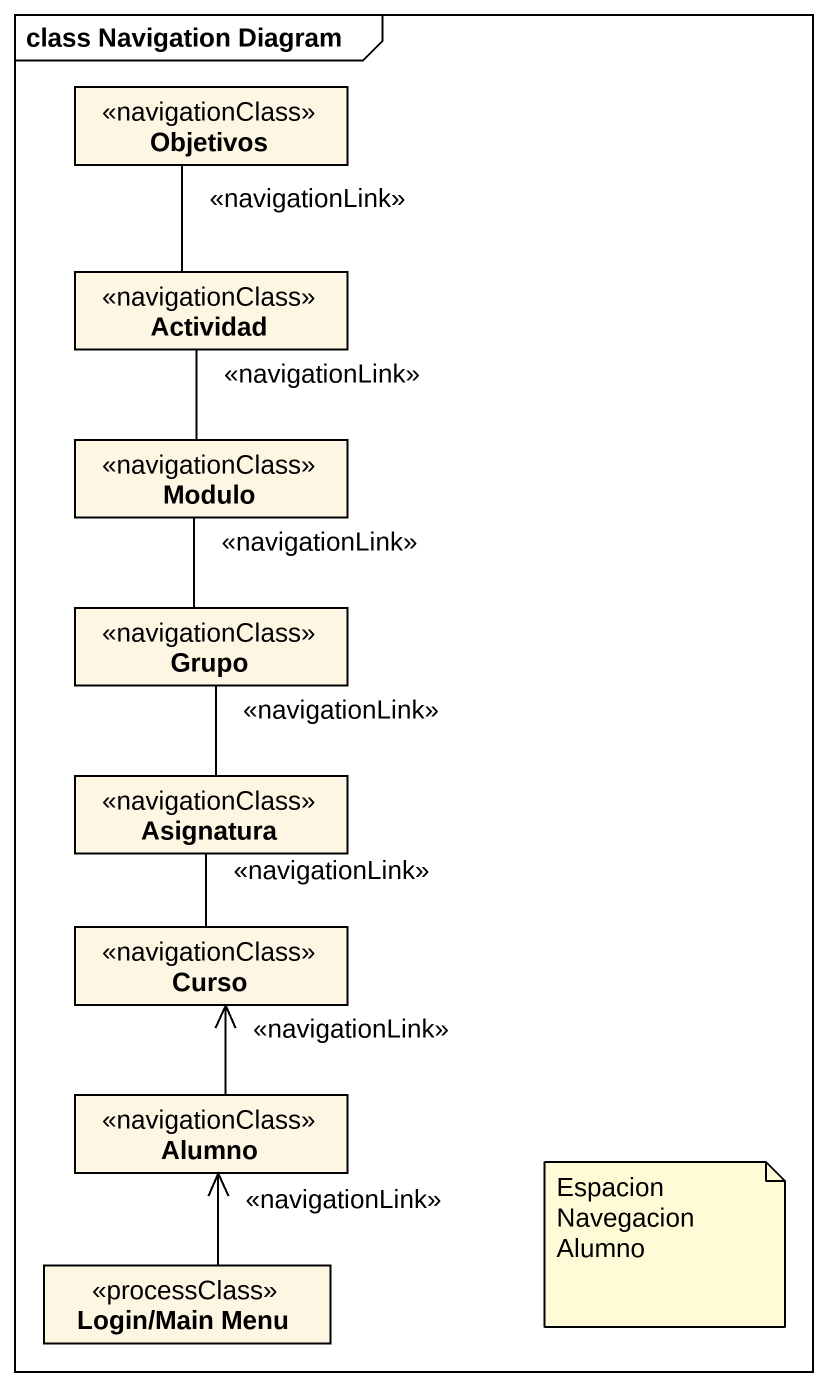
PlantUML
@startuml
mainframe class Navigation Diagram
hide circle
hide empty members
class Objetivos <<navigationClass>>
class Actividad <<navigationClass>>
class Modulo <<navigationClass>>
class Grupo <<navigationClass>>
class Asignatura <<navigationClass>>
class Curso <<navigationClass>>
class Alumno <<navigationClass>>
class "Login/Main Menu" as Login_Main_Menu <<processClass>>
Actividad -up- Objetivos : <<navigationLink>>
Modulo -up- Actividad : <<navigationLink>>
Grupo -up- Modulo : <<navigationLink>>
Asignatura -up- Grupo : <<navigationLink>>
Curso -up- Asignatura : <<navigationLink>>
Alumno -up-> Curso : <<navigationLink>>
Login_Main_Menu -up-> Alumno : <<navigationLink>>
note as N1
  Espacion Navegacion Alumno
end note
@enduml
